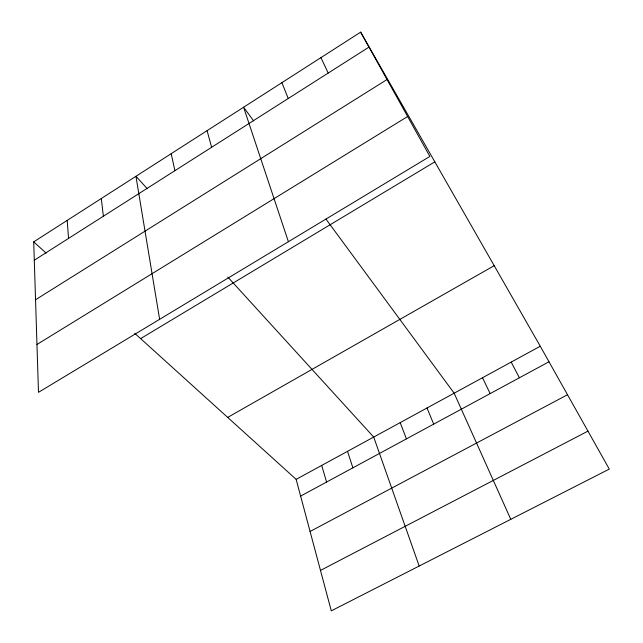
<?xml version="1.0" encoding="UTF-8"?>
<svg xmlns="http://www.w3.org/2000/svg" width="643" height="643" viewBox="0 0 643 643"><rect width="100%" height="100%" fill="white"/><g stroke="black" fill="none" stroke-linecap="round" stroke-linejoin="round"><path stroke-width="0.96" d="M360.651 32.15L429.862 156.442L38.484 392.334L33.709 241.872L360.651 32.15L540.265 346.239L609.291 469.093L331.29 610.85L296.15 479.356L134.708 333.267M34.296 260.214L368.978 47.1M35.55 299.759L387.038 79.531M36.964 344.479L407.622 116.512M140.616 338.612L434.821 161.851M227.686 417.403L494.202 265.688M296.15 479.356L540.265 346.239M300.619 496.091L548.993 361.776M310.079 531.48L567.512 394.738M320.487 570.421L587.959 431.131M33.709 241.872L46.151 253.125M147.279 188.729L135.946 176.295L159.625 319.322M227.855 277.101L373.704 437.063L419.18 566.033M253.704 120.964L243.601 107.236L288.402 241.704M325.969 219.102L454.159 393.194L510.783 519.327M511.185 362.089L519.391 377.787M482.491 377.738L490.167 393.588M320.905 57.645L328.227 73.053M427.008 408L433.704 424.123M281.899 82.666L288.249 98.508M400.187 422.62L406.424 438.872M347.541 451.33L352.87 467.831M321.685 465.428L326.588 482.049M207.086 130.658L211.619 147.295M171.207 153.677L174.896 170.684M101.289 198.526L103.37 216.233M67.21 220.38L68.536 238.408"/></g></svg>
